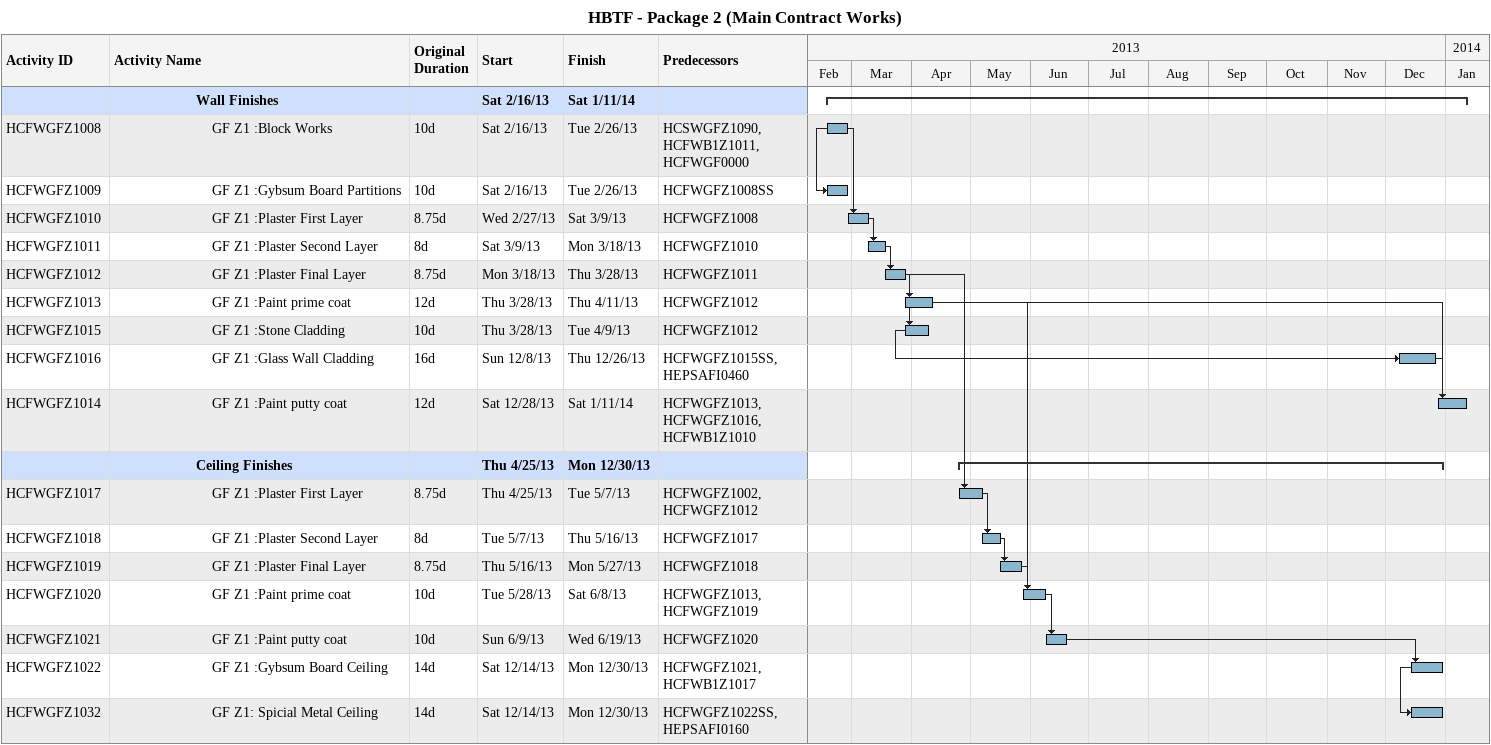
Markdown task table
HBTF - Package 2 (Main Contract Works)

| ID | Level | Task | Original duration | Start | Finish | Predecessors |
|---|---|---|---|---|---|---|
|  | 6 | **Wall Finishes** |  | 2013-02-16 | 2014-01-11 |  |
| HCFWGFZ1008 | 7 | GF Z1 :Block Works | 10d | 2013-02-16 | 2013-02-26 | HCSWGFZ1090, HCFWB1Z1011, HCFWGF0000 |
| HCFWGFZ1009 | 7 | GF Z1 :Gybsum Board Partitions | 10d | 2013-02-16 | 2013-02-26 | HCFWGFZ1008SS |
| HCFWGFZ1010 | 7 | GF Z1 :Plaster First Layer | 8.75d | 2013-02-27 | 2013-03-09 | HCFWGFZ1008 |
| HCFWGFZ1011 | 7 | GF Z1 :Plaster Second Layer | 8d | 2013-03-09 | 2013-03-18 | HCFWGFZ1010 |
| HCFWGFZ1012 | 7 | GF Z1 :Plaster Final Layer | 8.75d | 2013-03-18 | 2013-03-28 | HCFWGFZ1011 |
| HCFWGFZ1013 | 7 | GF Z1 :Paint prime coat | 12d | 2013-03-28 | 2013-04-11 | HCFWGFZ1012 |
| HCFWGFZ1015 | 7 | GF Z1 :Stone Cladding | 10d | 2013-03-28 | 2013-04-09 | HCFWGFZ1012 |
| HCFWGFZ1016 | 7 | GF Z1 :Glass Wall Cladding | 16d | 2013-12-08 | 2013-12-26 | HCFWGFZ1015SS, HEPSAFI0460 |
| HCFWGFZ1014 | 7 | GF Z1 :Paint putty coat | 12d | 2013-12-28 | 2014-01-11 | HCFWGFZ1013, HCFWGFZ1016, HCFWB1Z1010 |
|  | 6 | **Ceiling Finishes** |  | 2013-04-25 | 2013-12-30 |  |
| HCFWGFZ1017 | 7 | GF Z1 :Plaster First Layer | 8.75d | 2013-04-25 | 2013-05-07 | HCFWGFZ1002, HCFWGFZ1012 |
| HCFWGFZ1018 | 7 | GF Z1 :Plaster Second Layer | 8d | 2013-05-07 | 2013-05-16 | HCFWGFZ1017 |
| HCFWGFZ1019 | 7 | GF Z1 :Plaster Final Layer | 8.75d | 2013-05-16 | 2013-05-27 | HCFWGFZ1018 |
| HCFWGFZ1020 | 7 | GF Z1 :Paint prime coat | 10d | 2013-05-28 | 2013-06-08 | HCFWGFZ1013, HCFWGFZ1019 |
| HCFWGFZ1021 | 7 | GF Z1 :Paint putty coat | 10d | 2013-06-09 | 2013-06-19 | HCFWGFZ1020 |
| HCFWGFZ1022 | 7 | GF Z1 :Gybsum Board Ceiling | 14d | 2013-12-14 | 2013-12-30 | HCFWGFZ1021, HCFWB1Z1017 |
| HCFWGFZ1032 | 7 | GF Z1: Spicial Metal Ceiling | 14d | 2013-12-14 | 2013-12-30 | HCFWGFZ1022SS, HEPSAFI0160 |
